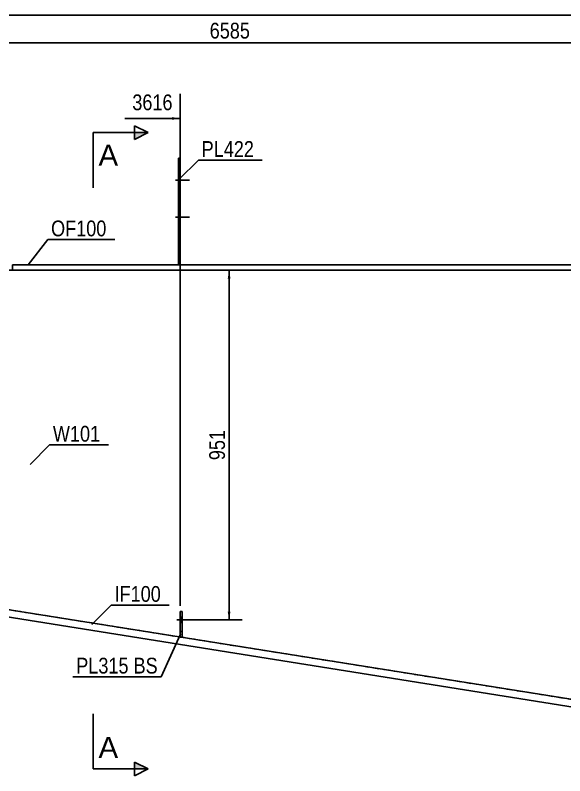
# Model space of a CAD drawing. Header units: millimetres. Extents: x -346 to 56, y -191 to 86.
# Drawn here: x -178.2 to -78.5, y -51.7 to 86.3 of the extents above; entities that cross this region are included whole.
import ezdxf

# ---------------------------------------------------------------- set-up
doc = ezdxf.new("R2010")
doc.units = ezdxf.units.MM
doc.linetypes.add('DXK_LINE_DOT1', pattern=[1.8814, 0.9407, -0.9407])
doc.linetypes.add('DXK_LINE_DOT2', pattern=[3.9198, 1.9599, -1.9599])
doc.styles.add('Arial', font='ARIAL.TTF', dxfattribs={"height": 0.2})
doc.styles.add('Arial Narrow', font='ARIALN.TTF', dxfattribs={"height": 0.2})

# ---------------------------------------------------------------- blocks, each defined once
blk = doc.blocks.new('Unknown-623384984-1210')
at = {"color": 5, "linetype": 'Continuous'}
blk.add_line((56.42, 86.29), (-343.58, 86.29), dxfattribs=at)
blk = doc.blocks.new('Bolt-623384984-1237 - 1231')
at = {"linetype": 'Continuous'}
for points in [[(-148.23, 55.87), (-148.23, 56.8), (-148.56, 56.8), (-148.56, 55.87)], [(-148.23, 55.87), (-148.23, 56.8), (-148.56, 56.8), (-148.56, 55.87)], [(-148.23, 49.2), (-148.23, 50.13), (-148.56, 50.13), (-148.56, 49.2)], [(-148.23, 49.2), (-148.23, 50.13), (-148.56, 50.13), (-148.56, 49.2)]]:
    blk.add_hatch(color=3, dxfattribs=at).paths.add_polyline_path(points)
at = {"color": 3, "linetype": 'Continuous'}
for p, q in [((-148.56, 56.8), (-148.23, 56.8)), ((-148.56, 56.8), (-148.23, 56.8)), ((-149.1, 56.33), (-146.56, 56.33)), ((-149.1, 56.33), (-146.56, 56.33)), ((-148.56, 55.87), (-148.23, 55.87)), ((-148.56, 55.87), (-148.23, 55.87)), ((-148.56, 50.13), (-148.23, 50.13)), ((-148.56, 50.13), (-148.23, 50.13)), ((-149.1, 49.67), (-146.56, 49.67)), ((-149.1, 49.67), (-146.56, 49.67)), ((-148.56, 49.2), (-148.23, 49.2)), ((-148.56, 49.2), (-148.23, 49.2))]:
    blk.add_line(p, q, dxfattribs=at)
blk = doc.blocks.new('Part-623384984-1443 - 1231')
at = {"color": 2, "linetype": 'Continuous'}
for p, q in [((-178.66, 41), (36.03, 41)), ((-178.66, 41), (-178.66, 40)), ((36.03, 41), (36.03, 40)), ((-178.66, 40), (36.03, 40))]:
    blk.add_line(p, q, dxfattribs=at)
blk = doc.blocks.new('Part-623384984-1487 - 1231')
at = {"color": 2, "linetype": 'Continuous'}
blk.add_line((-189.31, 40), (-189.31, -20), dxfattribs=at)
at = {"color": 7, "linetype": 'DXK_LINE_DOT1'}
for p, q in [((-63.82, 40), (-189.31, 40)), ((-63.82, -40), (-63.82, 40)), ((-189.31, -20), (-63.82, -40))]:
    blk.add_line(p, q, dxfattribs=at)
blk = doc.blocks.new('Part-623384984-1531 - 1231')
at = {"color": 2, "linetype": 'Continuous'}
for p, q in [((-189.31, -20), (-189.52, -21.32)), ((-63.82, -40), (-189.31, -20)), ((-64.03, -41.32), (-189.52, -21.32)), ((-63.82, -40), (-64.03, -41.32))]:
    blk.add_line(p, q, dxfattribs=at)
blk = doc.blocks.new('Part-623384984-1769 - 1231')
at = {"color": 2, "linetype": 'Continuous'}
for p, q in [((-148.23, 60.33), (-148.56, 60.33)), ((-148.56, 60.33), (-148.56, 41)), ((-148.23, 60.33), (-148.23, 41))]:
    blk.add_line(p, q, dxfattribs=at)
at = {"color": 7, "linetype": 'DXK_LINE_DOT1'}
blk.add_line((-148.56, 41), (-148.23, 41), dxfattribs=at)
blk = doc.blocks.new('Part-623384984-5098 - 1231')
at = {"color": 2, "linetype": 'Continuous'}
for p, q in [((-148.23, -26.55), (-148.23, -21.89)), ((-147.9, -21.89), (-148.23, -21.89)), ((-147.9, -26.55), (-147.9, -21.89)), ((-148.19, -26.55), (-147.9, -26.55))]:
    blk.add_line(p, q, dxfattribs=at)
at = {"color": 7, "linetype": 'DXK_LINE_DOT1'}
for p, q in [((-148.23, -25.55), (-147.9, -25.55)), ((-148.23, -26.55), (-148.23, -26.55)), ((-148.23, -26.55), (-148.19, -26.55))]:
    blk.add_line(p, q, dxfattribs=at)
blk = doc.blocks.new('Part-623384984-5101 - 1231')
at = {"color": 7, "linetype": 'DXK_LINE_DOT1'}
for p, q in [((-148.23, -21.89), (-148.23, -26.55)), ((-147.9, -21.89), (-148.23, -21.89)), ((-147.9, -26.55), (-147.9, -21.89)), ((-148.19, -26.55), (-147.9, -26.55))]:
    blk.add_line(p, q, dxfattribs=at)
blk = doc.blocks.new('Bolt-623384984-5110 - 1231')
at = {"linetype": 'Continuous'}
blk.add_hatch(color=3, dxfattribs=at).paths.add_polyline_path([(-147.9, -23.89), (-147.9, -22.95), (-148.23, -22.95), (-148.23, -23.89)])
at = {"color": 3, "linetype": 'Continuous'}
for p, q in [((-148.86, -23.42), (-146.66, -23.42)), ((-148.23, -22.95), (-147.9, -22.95)), ((-148.23, -23.89), (-147.9, -23.89))]:
    blk.add_line(p, q, dxfattribs=at)
blk = doc.blocks.new('Bolt-623384984-5113 - 1231')
at = {"color": 3, "linetype": 'DXK_LINE_DOT2'}
for p, q in [((-148.86, -23.42), (-146.66, -23.42)), ((-148.23, -22.95), (-147.9, -22.95)), ((-148.23, -23.89), (-147.9, -23.89))]:
    blk.add_line(p, q, dxfattribs=at)
blk = doc.blocks.new('StraightDimension-623384984-2073 - 1231')
at = {"color": 7, "linetype": 'Continuous'}
blk.add_line((-326.82, 81.31), (48.37, 81.31), dxfattribs=at)
at = {"color": 0}
blk.add_wipeout([(-134.97, 81.46), (-134.97, 85.66), (-143.48, 85.66), (-143.48, 81.46)], dxfattribs=at)
at = {"color": 3, "style": 'Arial Narrow'}
blk.add_text('6585', height=2.863, dxfattribs=at).set_placement((-142.88, 82.06))
blk = doc.blocks.new('StraightDimension-623384984-5321 - 1231')
at = {"linetype": 'Continuous'}
for points in [[(-139.61, 38.5), (-139.36, 40), (-139.11, 38.5)], [(-139.11, -21.92), (-139.36, -23.42), (-139.61, -21.92)]]:
    blk.add_hatch(color=7, dxfattribs=at).paths.add_polyline_path(points)
at = {"color": 7, "linetype": 'Continuous'}
for p, q in [((-177.66, 40), (-136.96, 40)), ((-139.36, -23.42), (-139.36, 40)), ((-147.95, -23.42), (-136.96, -23.42))]:
    blk.add_line(p, q, dxfattribs=at)
at = {"color": 0}
blk.add_wipeout([(-139.51, 11.63), (-143.71, 11.63), (-143.71, 4.95), (-139.51, 4.95)], dxfattribs=at)
at = {"color": 3, "style": 'Arial Narrow'}
blk.add_text('951', height=2.863, rotation=90.0002, dxfattribs=at).set_placement((-140.11, 5.55))
blk = doc.blocks.new('StraightDimension-623384984-6028 - 1231')
at = {"linetype": 'Continuous'}
blk.add_hatch(color=7, dxfattribs=at).paths.add_polyline_path([(-149.73, 67.8), (-148.23, 67.55), (-149.73, 67.3)])
at = {"color": 7, "linetype": 'Continuous'}
for p, q in [((-148.23, -20.89), (-148.23, 72.05)), ((-158.29, 67.55), (-148.23, 67.55))]:
    blk.add_line(p, q, dxfattribs=at)
at = {"color": 0}
blk.add_wipeout([(-149, 68.45), (-149, 72.65), (-157.52, 72.65), (-157.52, 68.45)], dxfattribs=at)
at = {"color": 3, "style": 'Arial Narrow'}
blk.add_text('3616', height=2.863, dxfattribs=at).set_placement((-156.92, 69.05))
blk = doc.blocks.new('Mark-623384984-1765 - 1231')
at = {"color": 0}
blk.add_wipeout([(-134.84, 60.58), (-134.84, 63.58), (-144.34, 63.58), (-144.34, 60.58)], dxfattribs=at)
blk.add_wipeout([(-134.84, 60.58), (-134.84, 63.58), (-144.34, 63.58), (-144.34, 60.58)], dxfattribs=at)
at = {"color": 7, "linetype": 'Continuous'}
for p, q in [((-148.48, 56.45), (-144.94, 59.98)), ((-144.94, 59.98), (-133.34, 59.98))]:
    blk.add_line(p, q, dxfattribs=at)
at = {"color": 3, "style": 'Arial Narrow'}
blk.add_text('PL422', height=2.863, dxfattribs=at).set_placement((-144.34, 60.58))
blk = doc.blocks.new('Mark-623384984-1527 - 1231')
at = {"color": 0}
blk.add_wipeout([(-151.73, -20.16), (-151.73, -17.16), (-160.14, -17.16), (-160.14, -20.16)], dxfattribs=at)
blk.add_wipeout([(-151.73, -20.16), (-151.73, -17.16), (-160.14, -17.16), (-160.14, -20.16)], dxfattribs=at)
at = {"color": 7, "linetype": 'Continuous'}
for p, q in [((-164.27, -24.3), (-160.74, -20.76)), ((-160.74, -20.76), (-150.23, -20.76))]:
    blk.add_line(p, q, dxfattribs=at)
at = {"color": 3, "style": 'Arial Narrow'}
blk.add_text('IF100', height=2.863, dxfattribs=at).set_placement((-160.14, -20.16))
blk = doc.blocks.new('Mark-623384984-1439 - 1231')
at = {"color": 0}
blk.add_wipeout([(-161.61, 46.17), (-161.61, 49.17), (-171.66, 49.17), (-171.66, 46.17)], dxfattribs=at)
blk.add_wipeout([(-161.61, 46.17), (-161.61, 49.17), (-171.66, 49.17), (-171.66, 46.17)], dxfattribs=at)
at = {"color": 7, "linetype": 'Continuous'}
for p, q in [((-175.79, 41), (-172.26, 45.57)), ((-172.26, 45.57), (-160.11, 45.57))]:
    blk.add_line(p, q, dxfattribs=at)
at = {"color": 3, "style": 'Arial Narrow'}
blk.add_text('OF100', height=2.863, dxfattribs=at).set_placement((-171.66, 46.17))
blk = doc.blocks.new('Mark-623384984-1483 - 1231')
at = {"color": 0}
blk.add_wipeout([(-162.74, 8.91), (-162.74, 11.91), (-171.33, 11.91), (-171.33, 8.91)], dxfattribs=at)
blk.add_wipeout([(-162.74, 8.91), (-162.74, 11.91), (-171.33, 11.91), (-171.33, 8.91)], dxfattribs=at)
at = {"color": 7, "linetype": 'Continuous'}
for p, q in [((-175.47, 4.77), (-171.93, 8.31)), ((-171.93, 8.31), (-161.24, 8.31))]:
    blk.add_line(p, q, dxfattribs=at)
at = {"color": 3, "style": 'Arial Narrow'}
blk.add_text('W101', height=2.863, dxfattribs=at).set_placement((-171.33, 8.91))
blk = doc.blocks.new('MarkSet-623384984-5140 - 1231')
at = {"color": 0}
for points in [[(-157.59, -33.17), (-157.59, -30.17), (-167.09, -30.17), (-167.09, -33.17)], [(-152.3, -33.17), (-152.3, -30.17), (-156.69, -30.17), (-156.69, -33.17)]]:
    blk.add_wipeout(points, dxfattribs=at)
for points in [[(-157.59, -33.17), (-157.59, -30.17), (-167.09, -30.17), (-167.09, -33.17)], [(-152.3, -33.17), (-152.3, -30.17), (-156.69, -30.17), (-156.69, -33.17)]]:
    blk.add_wipeout(points, dxfattribs=at)
at = {"color": 7, "linetype": 'Continuous'}
for p in [(-148.17, -26.04), (-167.69, -33.77)]:
    blk.add_line(p, (-151.7, -33.77), dxfattribs=at)
at = {"color": 3, "style": 'Arial Narrow'}
for s, p in [('PL315', (-167.09, -33.17)), ('BS', (-156.69, -33.17))]:
    blk.add_text(s, height=2.863, dxfattribs=at).set_placement(p)
blk = doc.blocks.new('SectionMark-623384984-7717 - 1231')
at = {"linetype": 'Continuous'}
for points in [[(-156.55, 63.74), (-156.55, 64.99), (-154.05, 64.99)], [(-156.55, -50.48), (-156.55, -49.23), (-154.05, -50.48)]]:
    blk.add_hatch(color=30, dxfattribs=at).paths.add_polyline_path(points)
at = {"color": 30, "linetype": 'Continuous'}
for p, q in [((-164.05, 64.99), (-164.05, 54.99)), ((-164.05, 64.99), (-154.05, 64.99)), ((-156.55, 63.74), (-156.55, 66.24)), ((-156.55, 66.24), (-154.05, 64.99)), ((-154.05, 64.99), (-156.55, 63.74)), ((-164.05, -50.48), (-164.05, -40.48)), ((-154.05, -50.48), (-156.55, -49.23)), ((-156.55, -49.23), (-156.55, -51.73)), ((-164.05, -50.48), (-154.05, -50.48)), ((-154.05, -50.48), (-156.55, -51.73))]:
    blk.add_line(p, q, dxfattribs=at)
at = {"color": 0, "linetype": 'Continuous'}
for points in [[(-159.5, 58.99), (-159.5, 62.99), (-163.05, 62.99), (-163.05, 58.99)], [(-159.5, -48.48), (-159.5, -44.48), (-163.05, -44.48), (-163.05, -48.48)]]:
    blk.add_wipeout(points, dxfattribs=at)
at = {"color": 96, "linetype": 'Continuous', "style": 'Arial'}
for p in [(-163.05, 58.99), (-163.05, -48.48)]:
    blk.add_text('A', height=3.82, dxfattribs=at).set_placement(p)

msp = doc.modelspace()

# ---------------------------------------------------------------- block references
for name in ['Unknown-623384984-1210', 'Part-623384984-1769 - 1231', 'Bolt-623384984-1237 - 1231', 'Part-623384984-1443 - 1231', 'Part-623384984-1487 - 1231', 'Part-623384984-1531 - 1231', 'Part-623384984-5098 - 1231', 'Part-623384984-5101 - 1231', 'Bolt-623384984-5110 - 1231', 'Bolt-623384984-5113 - 1231']:
    msp.add_blockref(name, (0, 0))

# ---------------------------------------------------------------- next in the draw order: block references
for name in ['StraightDimension-623384984-2073 - 1231', 'MarkSet-623384984-5140 - 1231']:
    msp.add_blockref(name, (0, 0))

# ---------------------------------------------------------------- next in the draw order: block references
for name in ['Mark-623384984-1439 - 1231', 'StraightDimension-623384984-5321 - 1231']:
    msp.add_blockref(name, (0, 0))

# ---------------------------------------------------------------- next in the draw order: block references
for name in ['StraightDimension-623384984-6028 - 1231', 'Mark-623384984-1483 - 1231']:
    msp.add_blockref(name, (0, 0))

# ---------------------------------------------------------------- next in the draw order: block references
for name in ['Mark-623384984-1765 - 1231', 'Mark-623384984-1527 - 1231']:
    msp.add_blockref(name, (0, 0))

# ---------------------------------------------------------------- next in the draw order: block references
msp.add_blockref('SectionMark-623384984-7717 - 1231', (0, 0))

doc.saveas('drawing.dxf')
